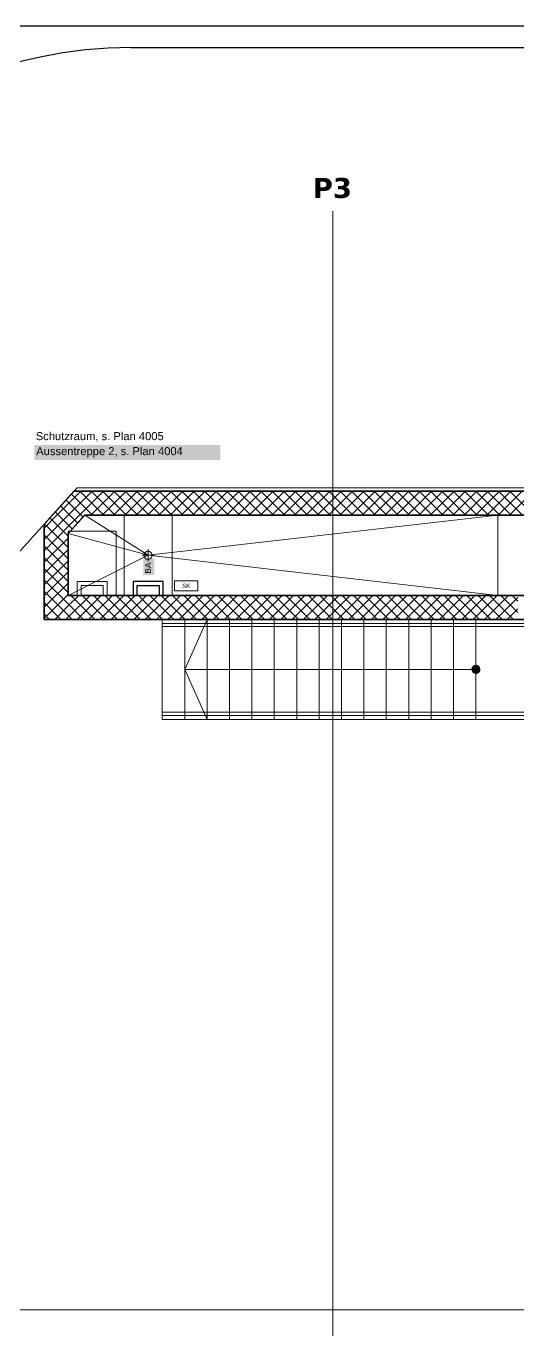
# Model space of a CAD drawing. Extents: x -882 to 613, y -179 to 707.
# Drawn here: x -651.2 to -528.2, y 380.7 to 706.5 of the extents above; entities that cross this region are included whole.
import ezdxf
from ezdxf.lldxf.tags import DXFTag

# ---------------------------------------------------------------- set-up
doc = ezdxf.new("R2010")
doc.units = 0
doc.layers.get('0').update_dxf_attribs({"lineweight": 13})
for name, color, linetype, lineweight in [('A-____-NOTE-TEXT', 7, 'Continuous', 9), ('A-DETL-____-HDLN', 7, '_Verdeckte Linien_', 9), ('A-FLOR-____-OTLN', 7, 'Continuous', 9), ('A-FLOR-____-OVHD', 7, 'Strichpunkt - Fein', 9), ('A-FLOR-HRAL-MBND', 7, '_Verdeckte Linien_', 9), ('A-GENM-____-OTLN', 7, 'Continuous', 9), ('A-WALL-____-MCUT', 7, 'Continuous', 35), ('A-WALL-____-PATT', 7, 'Continuous', 35), ('S-GRID-____-OTLN', 7, 'Continuous', 5), ('S-STRS-____-MBND', 7, '_Strichpunkt - Fein', 9), ('Text', 7, 'Continuous', 5), ('Vertikale Erschließung', 7, 'Continuous', 9)]:
    doc.layers.add(name, color=color, linetype=linetype, lineweight=lineweight)
for name, color, linetype, lineweight, true_color in [('A-DETL-____-OTLN', 5, 'Continuous', 9, 0x0000ff), ('C-PROP-LINE-OTLN', 7, '_Grundgrenze_', 25, 0x800000), ('EL01_WAN_Schlaufkasten', 1, 'Continuous', 13, 0xff0000), ('S-GRID-____-IDEN', 7, 'Continuous', 9, 0x5555aa)]:
    doc.layers.add(name, color=color, linetype=linetype, lineweight=lineweight, true_color=true_color)
doc.styles.get("Standard").update_dxf_attribs({"font": 'arial.ttf'})
tags = doc.linetypes.add('_Grundgrenze_', pattern=[0.45, 0.2, -0.05, 0.05, -0.05, 0.05, -0.05]).pattern_tags.tags
tags[14:15] = [DXFTag(74, 4), DXFTag(75, 0), DXFTag(340, '0'), DXFTag(46, 1.0), DXFTag(50, 0.0), DXFTag(44, 0.0), DXFTag(45, 0.0)]
tags[12:13] = [DXFTag(74, 4), DXFTag(75, 0), DXFTag(340, '0'), DXFTag(46, 1.0), DXFTag(50, 0.0), DXFTag(44, 0.0), DXFTag(45, 0.0)]
tags[10:11] = [DXFTag(74, 4), DXFTag(75, 0), DXFTag(340, '0'), DXFTag(46, 1.0), DXFTag(50, 0.0), DXFTag(44, 0.0), DXFTag(45, 0.0)]
tags[8:9] = [DXFTag(74, 4), DXFTag(75, 0), DXFTag(340, '0'), DXFTag(46, 1.0), DXFTag(50, 0.0), DXFTag(44, 0.0), DXFTag(45, 0.0)]
tags[6:7] = [DXFTag(74, 4), DXFTag(75, 0), DXFTag(340, '0'), DXFTag(46, 1.0), DXFTag(50, 0.0), DXFTag(44, 0.0), DXFTag(45, 0.0)]
tags[4:5] = [DXFTag(74, 4), DXFTag(75, 0), DXFTag(340, '0'), DXFTag(46, 1.0), DXFTag(50, 0.0), DXFTag(44, 0.0), DXFTag(45, 0.0)]
tags = doc.linetypes.add('_Rasterlinie_', pattern=[0.375, 0.2, -0.05, 0.075, -0.05]).pattern_tags.tags
tags[10:11] = [DXFTag(74, 4), DXFTag(75, 0), DXFTag(340, '0'), DXFTag(46, 1.0), DXFTag(50, 0.0), DXFTag(44, 0.0), DXFTag(45, 0.0)]
tags[8:9] = [DXFTag(74, 4), DXFTag(75, 0), DXFTag(340, '0'), DXFTag(46, 1.0), DXFTag(50, 0.0), DXFTag(44, 0.0), DXFTag(45, 0.0)]
tags[6:7] = [DXFTag(74, 4), DXFTag(75, 0), DXFTag(340, '0'), DXFTag(46, 1.0), DXFTag(50, 0.0), DXFTag(44, 0.0), DXFTag(45, 0.0)]
tags[4:5] = [DXFTag(74, 4), DXFTag(75, 0), DXFTag(340, '0'), DXFTag(46, 1.0), DXFTag(50, 0.0), DXFTag(44, 0.0), DXFTag(45, 0.0)]
tags = doc.linetypes.add('_Strichliert - Fein_', pattern=[0.15, 0.1, -0.05]).pattern_tags.tags
tags[6:7] = [DXFTag(74, 4), DXFTag(75, 0), DXFTag(340, '0'), DXFTag(46, 1.0), DXFTag(50, 0.0), DXFTag(44, 0.0), DXFTag(45, 0.0)]
tags[4:5] = [DXFTag(74, 4), DXFTag(75, 0), DXFTag(340, '0'), DXFTag(46, 1.0), DXFTag(50, 0.0), DXFTag(44, 0.0), DXFTag(45, 0.0)]
tags = doc.linetypes.add('_Strichpunkt - Fein', pattern=[0.2, 0.1, -0.05, 0, -0.05]).pattern_tags.tags
tags[10:11] = [DXFTag(74, 4), DXFTag(75, 0), DXFTag(340, '0'), DXFTag(46, 1.0), DXFTag(50, 0.0), DXFTag(44, 0.0), DXFTag(45, 0.0)]
tags[8:9] = [DXFTag(74, 4), DXFTag(75, 0), DXFTag(340, '0'), DXFTag(46, 1.0), DXFTag(50, 0.0), DXFTag(44, 0.0), DXFTag(45, 0.0)]
tags[6:7] = [DXFTag(74, 4), DXFTag(75, 0), DXFTag(340, '0'), DXFTag(46, 1.0), DXFTag(50, 0.0), DXFTag(44, 0.0), DXFTag(45, 0.0)]
tags[4:5] = [DXFTag(74, 4), DXFTag(75, 0), DXFTag(340, '0'), DXFTag(46, 1.0), DXFTag(50, 0.0), DXFTag(44, 0.0), DXFTag(45, 0.0)]
tags = doc.linetypes.add('_Strichpunkt - Fein_', pattern=[0.2, 0.1, -0.05, 0, -0.05]).pattern_tags.tags
tags[10:11] = [DXFTag(74, 4), DXFTag(75, 0), DXFTag(340, '0'), DXFTag(46, 1.0), DXFTag(50, 0.0), DXFTag(44, 0.0), DXFTag(45, 0.0)]
tags[8:9] = [DXFTag(74, 4), DXFTag(75, 0), DXFTag(340, '0'), DXFTag(46, 1.0), DXFTag(50, 0.0), DXFTag(44, 0.0), DXFTag(45, 0.0)]
tags[6:7] = [DXFTag(74, 4), DXFTag(75, 0), DXFTag(340, '0'), DXFTag(46, 1.0), DXFTag(50, 0.0), DXFTag(44, 0.0), DXFTag(45, 0.0)]
tags[4:5] = [DXFTag(74, 4), DXFTag(75, 0), DXFTag(340, '0'), DXFTag(46, 1.0), DXFTag(50, 0.0), DXFTag(44, 0.0), DXFTag(45, 0.0)]
tags = doc.linetypes.add('_Verdeckte Linien_', pattern=[0.15, 0.1, -0.05]).pattern_tags.tags
tags[6:7] = [DXFTag(74, 4), DXFTag(75, 0), DXFTag(340, '0'), DXFTag(46, 1.0), DXFTag(50, 0.0), DXFTag(44, 0.0), DXFTag(45, 0.0)]
tags[4:5] = [DXFTag(74, 4), DXFTag(75, 0), DXFTag(340, '0'), DXFTag(46, 1.0), DXFTag(50, 0.0), DXFTag(44, 0.0), DXFTag(45, 0.0)]
tags = doc.linetypes.add('Strichpunkt - Fein', pattern=[0.2, 0.1, -0.05, 0, -0.05]).pattern_tags.tags
tags[10:11] = [DXFTag(74, 4), DXFTag(75, 0), DXFTag(340, '0'), DXFTag(46, 1.0), DXFTag(50, 0.0), DXFTag(44, 0.0), DXFTag(45, 0.0)]
tags[8:9] = [DXFTag(74, 4), DXFTag(75, 0), DXFTag(340, '0'), DXFTag(46, 1.0), DXFTag(50, 0.0), DXFTag(44, 0.0), DXFTag(45, 0.0)]
tags[6:7] = [DXFTag(74, 4), DXFTag(75, 0), DXFTag(340, '0'), DXFTag(46, 1.0), DXFTag(50, 0.0), DXFTag(44, 0.0), DXFTag(45, 0.0)]
tags[4:5] = [DXFTag(74, 4), DXFTag(75, 0), DXFTag(340, '0'), DXFTag(46, 1.0), DXFTag(50, 0.0), DXFTag(44, 0.0), DXFTag(45, 0.0)]

# ---------------------------------------------------------------- blocks, each defined once
blk = doc.blocks.new('Referenz-A0UJ2IESXE', base_point=(-902.38, -164.15))
at = {"layer": 'A-____-NOTE-TEXT', "color": 0, "linetype": 'Continuous', "lineweight": 5, "ltscale": 0.13}
for p, q in [((-622.17, 574.29), (-619.17, 574.29)), ((-621.66, 574.42), (-621.67, 574.29)), ((-621.67, 574.29), (-621.66, 574.16)), ((-621.64, 574.55), (-621.66, 574.42)), ((-621.66, 574.16), (-621.64, 574.03)), ((-621.59, 574.67), (-621.64, 574.55)), ((-621.64, 574.03), (-621.59, 573.91)), ((-621.54, 574.79), (-621.59, 574.67)), ((-621.59, 573.91), (-621.54, 573.79)), ((-621.46, 574.9), (-621.54, 574.79)), ((-621.54, 573.79), (-621.46, 573.68)), ((-621.38, 575), (-621.46, 574.9)), ((-621.46, 573.68), (-621.38, 573.58)), ((-621.28, 575.09), (-621.38, 575)), ((-621.38, 573.58), (-621.28, 573.5)), ((-621.17, 575.16), (-621.28, 575.09)), ((-621.28, 573.5), (-621.17, 573.43)), ((-621.05, 575.22), (-621.17, 575.16)), ((-621.17, 573.43), (-621.05, 573.37)), ((-620.93, 575.26), (-621.05, 575.22)), ((-620.8, 575.28), (-620.93, 575.26)), ((-620.67, 575.29), (-620.8, 575.28)), ((-620.67, 575.79), (-620.67, 572.79)), ((-620.54, 575.28), (-620.67, 575.29)), ((-620.41, 575.26), (-620.54, 575.28)), ((-620.29, 575.22), (-620.41, 575.26)), ((-620.17, 575.16), (-620.29, 575.22)), ((-620.29, 573.37), (-620.17, 573.43)), ((-620.06, 575.09), (-620.17, 575.16)), ((-620.17, 573.43), (-620.06, 573.5)), ((-619.96, 575), (-620.06, 575.09)), ((-620.06, 573.5), (-619.96, 573.58)), ((-619.88, 574.9), (-619.96, 575)), ((-619.96, 573.58), (-619.88, 573.68)), ((-619.8, 574.79), (-619.88, 574.9)), ((-619.88, 573.68), (-619.8, 573.79)), ((-619.75, 574.67), (-619.8, 574.79)), ((-619.8, 573.79), (-619.75, 573.91)), ((-619.7, 574.55), (-619.75, 574.67)), ((-619.75, 573.91), (-619.7, 574.03)), ((-619.68, 574.42), (-619.7, 574.55)), ((-619.7, 574.03), (-619.68, 574.16)), ((-619.67, 574.29), (-619.68, 574.42)), ((-619.68, 574.16), (-619.67, 574.29)), ((-621.05, 573.37), (-620.93, 573.33)), ((-620.93, 573.33), (-620.8, 573.3)), ((-620.8, 573.3), (-620.67, 573.29)), ((-620.67, 573.29), (-620.54, 573.3)), ((-620.54, 573.3), (-620.41, 573.33)), ((-620.41, 573.33), (-620.29, 573.37))]:
    blk.add_line(p, q, dxfattribs=at)
at = {"layer": 'A-____-NOTE-TEXT', "color": 7, "linetype": 'Continuous', "lineweight": 5, "ltscale": 0.13, "true_color": 0xffffff}
for points in [[(-649.14, 598.14), (-602.61, 598.14), (-649.14, 601.82)], [(-602.61, 598.14), (-649.14, 601.82), (-602.61, 601.82)], [(-621.84, 569.34), (-619.09, 569.34), (-621.84, 573.46)], [(-619.09, 569.34), (-621.84, 573.46), (-619.09, 573.46)]]:
    blk.add_solid(points, dxfattribs=at)
at = {"layer": 'A-DETL-____-HDLN', "color": 0, "linetype": '_Verdeckte Linien_', "ltscale": 0.13}
for p, q in [((-638.42, 567.79), (-630.92, 567.79)), ((-638.42, 564.29), (-638.42, 567.79)), ((-630.92, 567.79), (-630.92, 564.29)), ((-630.92, 564.29), (-638.42, 564.29)), ((-637.42, 566.79), (-631.92, 566.79)), ((-637.42, 564.29), (-637.42, 566.79)), ((-631.92, 564.29), (-637.42, 564.29)), ((-631.92, 566.79), (-631.92, 564.29))]:
    blk.add_line(p, q, dxfattribs=at)
at = {"layer": 'A-DETL-____-OTLN', "color": 0, "linetype": '_Strichliert - Fein_', "ltscale": 0.13}
for p, q in [((-638.4, 591.17), (-715.62, 506.18)), ((391.8, 591.17), (-638.4, 591.17))]:
    blk.add_line(p, q, dxfattribs=at)
at = {"layer": 'A-FLOR-____-OTLN', "color": 0, "linetype": 'Continuous', "ltscale": 0.13}
for p, q in [((-636.52, 584.29), (-640.67, 579.75)), ((-636.52, 584.29), (-620.67, 574.29)), ((-533.2, 584.29), (-620.67, 574.29)), ((-533.2, 584.29), (-533.2, 564.29)), ((-620.67, 574.29), (-640.67, 579.75)), ((-640.67, 564.29), (-620.67, 574.29)), ((-620.67, 574.29), (-533.2, 564.29))]:
    blk.add_line(p, q, dxfattribs=at)
at = {"layer": 'A-FLOR-____-OVHD', "color": 0, "linetype": 'Strichpunkt - Fein', "ltscale": 0.13}
for p, q in [((-626.67, 584.29), (-626.67, 564.29)), ((-614.67, 584.29), (-626.67, 584.29)), ((-626.67, 584.29), (-626.67, 564.29)), ((-614.67, 564.29), (-614.67, 584.29)), ((-626.67, 564.29), (-614.67, 564.29))]:
    blk.add_line(p, q, dxfattribs=at)
at = {"layer": 'A-FLOR-HRAL-MBND', "color": 0, "linetype": '_Verdeckte Linien_', "ltscale": 0.13}
for p, q in [((-617.11, 556.49), (-617.11, 557.29)), ((-611.51, 557.29), (-617.11, 557.29)), ((-538.71, 557.29), (-611.51, 557.29)), ((-533.11, 557.29), (-538.71, 557.29)), ((-518.71, 557.29), (-533.11, 557.29)), ((-611.51, 556.49), (-617.11, 556.49)), ((-538.71, 556.49), (-611.51, 556.49)), ((-533.11, 556.49), (-538.71, 556.49)), ((-518.71, 556.49), (-533.11, 556.49)), ((-617.11, 534.29), (-617.11, 535.09)), ((-611.51, 535.09), (-617.11, 535.09)), ((-611.51, 534.29), (-617.11, 534.29)), ((-538.71, 535.09), (-611.51, 535.09)), ((-538.71, 534.29), (-611.51, 534.29)), ((-533.11, 535.09), (-538.71, 535.09)), ((-533.11, 534.29), (-538.71, 534.29)), ((-518.71, 535.09), (-533.11, 535.09)), ((-518.71, 534.29), (-533.11, 534.29))]:
    blk.add_line(p, q, dxfattribs=at)
at = {"layer": 'A-GENM-____-OTLN', "color": 0, "linetype": '_Strichpunkt - Fein_', "ltscale": 0.13}
for p, q in [((-628.67, 580.29), (-640.67, 580.29)), ((-640.67, 580.29), (-640.67, 564.29)), ((-628.67, 564.29), (-628.67, 580.29)), ((-640.67, 564.29), (-628.67, 564.29))]:
    blk.add_line(p, q, dxfattribs=at)
at = {"layer": 'A-WALL-____-MCUT', "color": 0, "linetype": 'Continuous', "ltscale": 0.35}
for p, q in [((-639.2, 590.29), (-646.67, 582.07)), ((391.8, 590.29), (-639.2, 590.29)), ((-640.67, 579.75), (-636.55, 584.29)), ((-636.55, 584.29), (391.8, 584.29)), ((-646.67, 582.07), (-646.67, 558.29)), ((-640.67, 564.29), (-640.67, 579.75)), ((368.89, 564.29), (-640.67, 564.29)), ((-646.67, 558.29), (-505.26, 558.29))]:
    blk.add_line(p, q, dxfattribs=at)
at = {"layer": 'A-WALL-____-PATT', "color": 0, "linetype": 'Continuous', "lineweight": 9, "ltscale": 0.13}
for p, q in [((-643.47, 584.29), (-637.47, 590.29)), ((-640.65, 584.29), (-634.65, 590.29)), ((-637.82, 584.29), (-631.82, 590.29)), ((-631.72, 584.29), (-637.72, 590.29)), ((-634.99, 584.29), (-628.99, 590.29)), ((-628.89, 584.29), (-634.89, 590.29)), ((-632.16, 584.29), (-626.16, 590.29)), ((-626.06, 584.29), (-632.06, 590.29)), ((-629.33, 584.29), (-623.33, 590.29)), ((-623.23, 584.29), (-629.23, 590.29)), ((-626.5, 584.29), (-620.5, 590.29)), ((-620.4, 584.29), (-626.4, 590.29)), ((-623.68, 584.29), (-617.68, 590.29)), ((-617.57, 584.29), (-623.57, 590.29)), ((-620.85, 584.29), (-614.85, 590.29)), ((-614.74, 584.29), (-620.74, 590.29)), ((-618.02, 584.29), (-612.02, 590.29)), ((-611.92, 584.29), (-617.92, 590.29)), ((-615.19, 584.29), (-609.19, 590.29)), ((-609.09, 584.29), (-615.09, 590.29)), ((-612.36, 584.29), (-606.36, 590.29)), ((-606.26, 584.29), (-612.26, 590.29)), ((-609.53, 584.29), (-603.53, 590.29)), ((-603.43, 584.29), (-609.43, 590.29)), ((-606.71, 584.29), (-600.71, 590.29)), ((-600.6, 584.29), (-606.6, 590.29)), ((-603.88, 584.29), (-597.88, 590.29)), ((-597.77, 584.29), (-603.77, 590.29)), ((-601.05, 584.29), (-595.05, 590.29)), ((-594.95, 584.29), (-600.95, 590.29)), ((-598.22, 584.29), (-592.22, 590.29)), ((-592.12, 584.29), (-598.12, 590.29)), ((-595.39, 584.29), (-589.39, 590.29)), ((-589.29, 584.29), (-595.29, 590.29)), ((-592.56, 584.29), (-586.56, 590.29)), ((-586.46, 584.29), (-592.46, 590.29)), ((-589.73, 584.29), (-583.73, 590.29)), ((-583.63, 584.29), (-589.63, 590.29)), ((-586.91, 584.29), (-580.91, 590.29)), ((-580.8, 584.29), (-586.8, 590.29)), ((-584.08, 584.29), (-578.08, 590.29)), ((-577.98, 584.29), (-583.98, 590.29)), ((-581.25, 584.29), (-575.25, 590.29)), ((-575.15, 584.29), (-581.15, 590.29)), ((-578.42, 584.29), (-572.42, 590.29)), ((-572.32, 584.29), (-578.32, 590.29)), ((-575.59, 584.29), (-569.59, 590.29)), ((-569.49, 584.29), (-575.49, 590.29)), ((-572.76, 584.29), (-566.76, 590.29)), ((-566.66, 584.29), (-572.66, 590.29)), ((-569.94, 584.29), (-563.94, 590.29)), ((-563.83, 584.29), (-569.83, 590.29)), ((-567.11, 584.29), (-561.11, 590.29)), ((-561, 584.29), (-567, 590.29)), ((-564.28, 584.29), (-558.28, 590.29)), ((-558.18, 584.29), (-564.18, 590.29)), ((-561.45, 584.29), (-555.45, 590.29)), ((-555.35, 584.29), (-561.35, 590.29)), ((-558.62, 584.29), (-552.62, 590.29)), ((-552.52, 584.29), (-558.52, 590.29)), ((-555.79, 584.29), (-549.79, 590.29)), ((-549.69, 584.29), (-555.69, 590.29)), ((-552.97, 584.29), (-546.97, 590.29)), ((-546.86, 584.29), (-552.86, 590.29)), ((-550.14, 584.29), (-544.14, 590.29)), ((-544.03, 584.29), (-550.03, 590.29)), ((-547.31, 584.29), (-541.31, 590.29)), ((-541.21, 584.29), (-547.21, 590.29)), ((-544.48, 584.29), (-538.48, 590.29)), ((-538.38, 584.29), (-544.38, 590.29)), ((-541.65, 584.29), (-535.65, 590.29)), ((-535.55, 584.29), (-541.55, 590.29)), ((-538.82, 584.29), (-532.82, 590.29)), ((-532.72, 584.29), (-538.72, 590.29)), ((-535.99, 584.29), (-529.99, 590.29)), ((-529.89, 584.29), (-535.89, 590.29)), ((-533.17, 584.29), (-527.17, 590.29)), ((-527.06, 584.29), (-533.06, 590.29)), ((-530.34, 584.29), (-524.34, 590.29)), ((-524.24, 584.29), (-530.24, 590.29)), ((-640.2, 584.29), (-642.53, 586.63)), ((-637.37, 584.29), (-641.19, 588.11)), ((-634.54, 584.29), (-639.84, 589.59)), ((-646.67, 581.1), (-643.47, 584.29)), ((-646.67, 578.27), (-640.65, 584.29)), ((-646.67, 575.44), (-637.82, 584.29)), ((-640.98, 579.41), (-645.23, 583.66)), ((-643.03, 584.29), (-643.88, 585.14)), ((-639.63, 580.9), (-643.03, 584.29)), ((-638.29, 582.38), (-640.2, 584.29)), ((-636.94, 583.86), (-637.37, 584.29)), ((-642.33, 577.93), (-646.57, 582.18)), ((-643.67, 576.45), (-646.67, 579.45)), ((-646.67, 572.61), (-640.67, 578.61)), ((-640.67, 576.28), (-642.33, 577.93)), ((-640.67, 579.1), (-640.98, 579.41)), ((-645.02, 574.97), (-646.67, 576.62)), ((-646.67, 569.78), (-640.67, 575.78)), ((-646.36, 573.49), (-646.67, 573.79)), ((-640.67, 567.79), (-646.36, 573.49)), ((-640.67, 570.62), (-645.02, 574.97)), ((-640.67, 573.45), (-643.67, 576.45)), ((-646.67, 566.95), (-640.67, 572.95)), ((-640.67, 564.96), (-646.67, 570.96)), ((-646.67, 564.13), (-640.67, 570.13)), ((-640.67, 562.13), (-646.67, 568.13)), ((-646.67, 561.3), (-640.67, 567.3)), ((-640.67, 559.31), (-646.67, 565.31)), ((-646.67, 558.47), (-640.67, 564.47)), ((-640.67, 561.64), (-638.02, 564.29)), ((-640.67, 558.81), (-635.19, 564.29)), ((-634, 558.29), (-640, 564.29)), ((-638.36, 558.29), (-632.36, 564.29)), ((-631.17, 558.29), (-637.17, 564.29)), ((-635.53, 558.29), (-629.53, 564.29)), ((-628.34, 558.29), (-634.34, 564.29)), ((-632.71, 558.29), (-626.71, 564.29)), ((-625.51, 558.29), (-631.51, 564.29)), ((-629.88, 558.29), (-623.88, 564.29)), ((-622.69, 558.29), (-628.69, 564.29)), ((-627.05, 558.29), (-621.05, 564.29)), ((-619.86, 558.29), (-625.86, 564.29)), ((-624.22, 558.29), (-618.22, 564.29)), ((-617.03, 558.29), (-623.03, 564.29)), ((-621.39, 558.29), (-615.39, 564.29)), ((-614.2, 558.29), (-620.2, 564.29)), ((-618.56, 558.29), (-612.56, 564.29)), ((-611.37, 558.29), (-617.37, 564.29)), ((-615.73, 558.29), (-609.73, 564.29)), ((-608.54, 558.29), (-614.54, 564.29)), ((-612.91, 558.29), (-606.91, 564.29)), ((-605.72, 558.29), (-611.72, 564.29)), ((-610.08, 558.29), (-604.08, 564.29)), ((-602.89, 558.29), (-608.89, 564.29)), ((-607.25, 558.29), (-601.25, 564.29)), ((-600.06, 558.29), (-606.06, 564.29)), ((-604.42, 558.29), (-598.42, 564.29)), ((-597.23, 558.29), (-603.23, 564.29)), ((-601.59, 558.29), (-595.59, 564.29)), ((-594.4, 558.29), (-600.4, 564.29)), ((-598.76, 558.29), (-592.76, 564.29)), ((-591.57, 558.29), (-597.57, 564.29)), ((-595.94, 558.29), (-589.94, 564.29)), ((-588.74, 558.29), (-594.74, 564.29)), ((-593.11, 558.29), (-587.11, 564.29)), ((-585.92, 558.29), (-591.92, 564.29)), ((-590.28, 558.29), (-584.28, 564.29)), ((-583.09, 558.29), (-589.09, 564.29)), ((-587.45, 558.29), (-581.45, 564.29)), ((-580.26, 558.29), (-586.26, 564.29)), ((-584.62, 558.29), (-578.62, 564.29)), ((-577.43, 558.29), (-583.43, 564.29)), ((-581.79, 558.29), (-575.79, 564.29)), ((-574.6, 558.29), (-580.6, 564.29)), ((-578.97, 558.29), (-572.97, 564.29)), ((-571.77, 558.29), (-577.77, 564.29)), ((-576.14, 558.29), (-570.14, 564.29)), ((-568.95, 558.29), (-574.95, 564.29)), ((-573.31, 558.29), (-567.31, 564.29)), ((-566.12, 558.29), (-572.12, 564.29)), ((-570.48, 558.29), (-564.48, 564.29)), ((-563.29, 558.29), (-569.29, 564.29)), ((-567.65, 558.29), (-561.65, 564.29)), ((-560.46, 558.29), (-566.46, 564.29)), ((-564.82, 558.29), (-558.82, 564.29)), ((-557.63, 558.29), (-563.63, 564.29)), ((-561.99, 558.29), (-555.99, 564.29)), ((-554.8, 558.29), (-560.8, 564.29)), ((-559.17, 558.29), (-553.17, 564.29)), ((-551.98, 558.29), (-557.98, 564.29)), ((-556.34, 558.29), (-550.34, 564.29)), ((-549.15, 558.29), (-555.15, 564.29)), ((-553.51, 558.29), (-547.51, 564.29)), ((-546.32, 558.29), (-552.32, 564.29)), ((-550.68, 558.29), (-544.68, 564.29)), ((-543.49, 558.29), (-549.49, 564.29)), ((-547.85, 558.29), (-541.85, 564.29)), ((-540.66, 558.29), (-546.66, 564.29)), ((-545.02, 558.29), (-539.02, 564.29)), ((-537.83, 558.29), (-543.83, 564.29)), ((-542.2, 558.29), (-536.2, 564.29)), ((-535, 558.29), (-541, 564.29)), ((-539.37, 558.29), (-533.37, 564.29)), ((-532.18, 558.29), (-538.18, 564.29)), ((-536.54, 558.29), (-530.54, 564.29)), ((-529.35, 558.29), (-535.35, 564.29)), ((-533.71, 558.29), (-528.21, 563.79)), ((-528.21, 559.98), (-532.52, 564.29)), ((-528.21, 562.81), (-529.69, 564.29)), ((-642.48, 558.29), (-646.67, 562.48)), ((-644.02, 558.29), (-640.67, 561.64)), ((-636.83, 558.29), (-640.67, 562.13)), ((-530.88, 558.29), (-528.21, 560.96)), ((-645.31, 558.29), (-646.67, 559.65)), ((-641.19, 558.29), (-640.67, 558.81)), ((-639.66, 558.29), (-640.67, 559.31))]:
    blk.add_line(p, q, dxfattribs=at)
at = {"layer": 'C-PROP-LINE-OTLN', "color": 0, "linetype": '_Grundgrenze_', "lineweight": -2, "ltscale": 0.25}
for p, q in [((-636.33, 700.58), (-642.01, 699.84)), ((-630.62, 701.03), (-636.33, 700.58)), ((-624.89, 701.17), (-630.62, 701.03)), ((-624.89, 701.17), (391.8, 701.17)), ((-647.64, 698.8), (-653.21, 697.48)), ((-642.01, 699.84), (-647.64, 698.8))]:
    blk.add_line(p, q, dxfattribs=at)
at = {"layer": 'S-GRID-____-OTLN', "color": 0, "linetype": '_Rasterlinie_', "ltscale": 0.13}
for p, q in [((-574.51, -157.46), (-574.51, 660.29)), ((-854.49, 385.79), (45.92, 385.79))]:
    blk.add_line(p, q, dxfattribs=at)
at = {"layer": 'S-STRS-____-MBND', "color": 0, "linetype": '_Strichpunkt - Fein', "ltscale": 0.13}
for p, q in [((-617.11, 533.29), (-617.11, 558.29)), ((-538.71, 558.29), (-617.11, 558.29)), ((-611.51, 533.29), (-611.51, 558.29)), ((-611.51, 533.29), (-611.51, 558.29)), ((-605.91, 533.29), (-605.91, 558.29)), ((-605.91, 533.29), (-605.91, 558.29)), ((-600.31, 533.29), (-600.31, 558.29)), ((-600.31, 533.29), (-600.31, 558.29)), ((-594.71, 533.29), (-594.71, 558.29)), ((-594.71, 533.29), (-594.71, 558.29)), ((-589.11, 533.29), (-589.11, 558.29)), ((-589.11, 533.29), (-589.11, 558.29)), ((-583.51, 533.29), (-583.51, 558.29)), ((-583.51, 533.29), (-583.51, 558.29)), ((-577.91, 533.29), (-577.91, 558.29)), ((-577.91, 533.29), (-577.91, 558.29)), ((-572.31, 533.29), (-572.31, 558.29)), ((-572.31, 533.29), (-572.31, 558.29)), ((-566.71, 533.29), (-566.71, 558.29)), ((-566.71, 533.29), (-566.71, 558.29)), ((-561.11, 533.29), (-561.11, 558.29)), ((-561.11, 533.29), (-561.11, 558.29)), ((-555.51, 533.29), (-555.51, 558.29)), ((-555.51, 533.29), (-555.51, 558.29)), ((-549.91, 533.29), (-549.91, 558.29)), ((-549.91, 533.29), (-549.91, 558.29)), ((-544.31, 533.29), (-544.31, 558.29)), ((-544.31, 533.29), (-544.31, 558.29)), ((-518.71, 558.29), (-538.71, 558.29)), ((-538.71, 533.29), (-538.71, 558.29)), ((-538.71, 533.29), (-538.71, 558.29)), ((-538.71, 533.29), (-617.11, 533.29)), ((-538.71, 533.29), (-518.71, 533.29))]:
    blk.add_line(p, q, dxfattribs=at)
at = {"layer": 'S-STRS-____-MBND', "color": 0, "linetype": '_Verdeckte Linien_', "ltscale": 0.13}
for p, q in [((-611.51, 545.79), (-605.91, 558.29)), ((-538.71, 545.79), (-611.51, 545.79)), ((-611.51, 545.79), (-605.91, 533.29)), ((-539.7, 545.92), (-539.71, 545.79)), ((-539.71, 545.79), (-539.7, 545.66)), ((-539.68, 546.05), (-539.7, 545.92)), ((-539.7, 545.66), (-539.68, 545.53)), ((-539.64, 546.17), (-539.68, 546.05)), ((-539.68, 545.53), (-539.64, 545.41)), ((-539.37, 546.55), (-539.67, 546.07)), ((-539.67, 546.07), (-539.67, 545.51)), ((-539.67, 545.51), (-539.37, 545.04)), ((-539.58, 546.29), (-539.64, 546.17)), ((-539.64, 545.41), (-539.58, 545.29)), ((-539.51, 546.4), (-539.58, 546.29)), ((-539.58, 545.29), (-539.51, 545.18)), ((-539.42, 546.5), (-539.51, 546.4)), ((-539.51, 545.18), (-539.42, 545.08)), ((-539.32, 546.59), (-539.42, 546.5)), ((-539.42, 545.08), (-539.32, 545)), ((-538.85, 546.78), (-539.37, 546.55)), ((-539.37, 545.04), (-538.85, 544.8)), ((-539.21, 546.66), (-539.32, 546.59)), ((-539.32, 545), (-539.21, 544.93)), ((-539.09, 546.72), (-539.21, 546.66)), ((-539.21, 544.93), (-539.09, 544.87)), ((-538.97, 546.76), (-539.09, 546.72)), ((-539.09, 544.87), (-538.97, 544.83)), ((-538.84, 546.78), (-538.97, 546.76)), ((-538.97, 544.83), (-538.84, 544.8)), ((-538.3, 546.7), (-538.85, 546.78)), ((-538.85, 544.8), (-538.3, 544.88)), ((-538.71, 546.79), (-538.84, 546.78)), ((-538.84, 544.8), (-538.71, 544.79)), ((-538.58, 546.78), (-538.71, 546.79)), ((-538.71, 544.79), (-538.58, 544.8)), ((-538.45, 546.76), (-538.58, 546.78)), ((-538.58, 544.8), (-538.45, 544.83)), ((-538.33, 546.72), (-538.45, 546.76)), ((-538.45, 544.83), (-538.33, 544.87)), ((-538.21, 546.66), (-538.33, 546.72)), ((-538.33, 544.87), (-538.21, 544.93)), ((-537.87, 546.33), (-538.3, 546.7)), ((-538.3, 544.88), (-537.87, 545.25)), ((-538.1, 546.59), (-538.21, 546.66)), ((-538.21, 544.93), (-538.1, 545)), ((-538.01, 546.5), (-538.1, 546.59)), ((-538.1, 545), (-538.01, 545.08)), ((-537.92, 546.4), (-538.01, 546.5)), ((-538.01, 545.08), (-537.92, 545.18)), ((-537.85, 546.29), (-537.92, 546.4)), ((-537.92, 545.18), (-537.85, 545.29)), ((-537.71, 545.79), (-537.87, 546.33)), ((-537.87, 545.25), (-537.71, 545.79)), ((-537.79, 546.17), (-537.85, 546.29)), ((-537.85, 545.29), (-537.79, 545.41)), ((-537.75, 546.05), (-537.79, 546.17)), ((-537.79, 545.41), (-537.75, 545.53)), ((-537.72, 545.92), (-537.75, 546.05)), ((-537.75, 545.53), (-537.72, 545.66)), ((-537.71, 545.79), (-537.72, 545.92)), ((-537.72, 545.66), (-537.71, 545.79))]:
    blk.add_line(p, q, dxfattribs=at)
for points in [[(-539.7, 545.79), (-539.71, 545.79), (-539.7, 545.95)], [(-539.7, 545.64), (-539.7, 545.79), (-539.71, 545.79)], [(-539.66, 545.95), (-539.7, 545.95), (-539.66, 546.1)], [(-539.68, 545.64), (-539.7, 545.64), (-539.7, 545.95)], [(-539.66, 545.48), (-539.66, 545.95), (-539.7, 545.95)], [(-539.66, 545.48), (-539.68, 545.64), (-539.7, 545.64)], [(-539.37, 546.07), (-539.67, 546.07), (-539.37, 546.55)], [(-539.51, 545.51), (-539.67, 545.51), (-539.67, 546.07)], [(-539.37, 545.04), (-539.37, 546.07), (-539.67, 546.07)], [(-539.37, 545.04), (-539.51, 545.51), (-539.67, 545.51)], [(-539.6, 546.1), (-539.66, 546.1), (-539.6, 546.25)], [(-539.61, 545.48), (-539.66, 545.48), (-539.66, 546.1)], [(-539.6, 545.34), (-539.6, 546.1), (-539.66, 546.1)], [(-539.6, 545.34), (-539.61, 545.48), (-539.66, 545.48)], [(-539.52, 546.25), (-539.6, 546.25), (-539.52, 546.38)], [(-539.53, 545.34), (-539.6, 545.34), (-539.6, 546.25)], [(-539.52, 545.2), (-539.52, 546.25), (-539.6, 546.25)], [(-539.52, 545.2), (-539.53, 545.34), (-539.6, 545.34)], [(-539.42, 546.38), (-539.52, 546.38), (-539.42, 546.5)], [(-539.43, 545.2), (-539.52, 545.2), (-539.52, 546.38)], [(-539.42, 545.08), (-539.42, 546.38), (-539.52, 546.38)], [(-539.42, 545.08), (-539.43, 545.2), (-539.52, 545.2)], [(-539.3, 546.5), (-539.42, 546.5), (-539.3, 546.6)], [(-539.31, 545.08), (-539.42, 545.08), (-539.42, 546.5)], [(-539.3, 544.98), (-539.3, 546.5), (-539.42, 546.5)], [(-539.3, 544.98), (-539.31, 545.08), (-539.42, 545.08)], [(-538.85, 546.55), (-539.37, 546.55), (-538.85, 546.78)], [(-538.92, 545.04), (-539.37, 545.04), (-539.37, 546.55)], [(-538.85, 544.8), (-538.85, 546.55), (-539.37, 546.55)], [(-538.85, 544.8), (-538.92, 545.04), (-539.37, 545.04)], [(-539.17, 546.6), (-539.3, 546.6), (-539.17, 546.68)], [(-539.17, 544.98), (-539.3, 544.98), (-539.3, 546.6)], [(-539.17, 544.9), (-539.17, 546.6), (-539.3, 546.6)], [(-539.17, 544.9), (-539.17, 544.98), (-539.3, 544.98)], [(-539.02, 546.68), (-539.17, 546.68), (-539.02, 546.74)], [(-539.03, 544.9), (-539.17, 544.9), (-539.17, 546.68)], [(-539.02, 544.84), (-539.02, 546.68), (-539.17, 546.68)], [(-539.02, 544.84), (-539.03, 544.9), (-539.17, 544.9)], [(-538.87, 546.74), (-539.02, 546.74), (-538.87, 546.78)], [(-538.87, 544.84), (-539.02, 544.84), (-539.02, 546.74)], [(-538.87, 544.8), (-538.87, 546.74), (-539.02, 546.74)], [(-538.87, 544.8), (-538.87, 544.84), (-539.02, 544.84)], [(-538.71, 546.78), (-538.87, 546.78), (-538.71, 546.79)], [(-538.71, 544.8), (-538.87, 544.8), (-538.87, 546.78)], [(-538.71, 544.79), (-538.71, 546.78), (-538.87, 546.78)], [(-538.71, 544.79), (-538.71, 544.8), (-538.87, 544.8)], [(-538.3, 544.88), (-538.85, 544.88), (-538.85, 546.78)], [(-538.3, 546.7), (-538.83, 546.7), (-538.85, 546.78)], [(-538.85, 544.8), (-538.3, 544.88), (-538.85, 544.88)], [(-538.3, 544.88), (-538.3, 546.7), (-538.83, 546.7)], [(-538.56, 544.8), (-538.71, 544.8), (-538.71, 546.79)], [(-538.56, 546.78), (-538.71, 546.78), (-538.71, 546.79)], [(-538.56, 544.8), (-538.56, 546.78), (-538.71, 546.78)], [(-538.71, 544.79), (-538.56, 544.8), (-538.71, 544.8)], [(-538.4, 544.84), (-538.56, 544.84), (-538.56, 546.78)], [(-538.4, 546.74), (-538.55, 546.74), (-538.56, 546.78)], [(-538.56, 544.8), (-538.4, 544.84), (-538.56, 544.84)], [(-538.4, 544.84), (-538.4, 546.74), (-538.55, 546.74)], [(-538.26, 544.9), (-538.4, 544.9), (-538.4, 546.74)], [(-538.26, 546.68), (-538.4, 546.68), (-538.4, 546.74)], [(-538.26, 544.9), (-538.26, 546.68), (-538.4, 546.68)], [(-538.4, 544.84), (-538.26, 544.9), (-538.4, 544.9)], [(-537.87, 545.25), (-538.3, 545.25), (-538.3, 546.7)], [(-537.87, 546.33), (-538.19, 546.33), (-538.3, 546.7)], [(-538.3, 544.88), (-537.87, 545.25), (-538.3, 545.25)], [(-538.12, 544.98), (-538.26, 544.98), (-538.26, 546.68)], [(-538.12, 546.6), (-538.25, 546.6), (-538.26, 546.68)], [(-538.26, 544.9), (-538.12, 544.98), (-538.26, 544.98)], [(-538.12, 544.98), (-538.12, 546.6), (-538.25, 546.6)], [(-537.87, 545.25), (-537.87, 546.33), (-538.19, 546.33)], [(-538.01, 545.08), (-538.12, 545.08), (-538.12, 546.6)], [(-538.01, 546.5), (-538.12, 546.5), (-538.12, 546.6)], [(-538.01, 545.08), (-538.01, 546.5), (-538.12, 546.5)], [(-538.12, 544.98), (-538.01, 545.08), (-538.12, 545.08)], [(-537.9, 545.2), (-538.01, 545.2), (-538.01, 546.5)], [(-537.9, 546.38), (-538, 546.38), (-538.01, 546.5)], [(-538.01, 545.08), (-537.9, 545.2), (-538.01, 545.2)], [(-537.9, 545.2), (-537.9, 546.38), (-538, 546.38)], [(-537.82, 545.34), (-537.9, 545.34), (-537.9, 546.38)], [(-537.82, 546.25), (-537.89, 546.25), (-537.9, 546.38)], [(-537.9, 545.2), (-537.82, 545.34), (-537.9, 545.34)], [(-537.82, 545.34), (-537.82, 546.25), (-537.89, 546.25)], [(-537.71, 545.79), (-537.87, 545.79), (-537.87, 546.33)], [(-537.87, 545.25), (-537.71, 545.79), (-537.87, 545.79)], [(-537.76, 545.48), (-537.82, 545.48), (-537.82, 546.25)], [(-537.76, 546.1), (-537.81, 546.1), (-537.82, 546.25)], [(-537.82, 545.34), (-537.76, 545.48), (-537.82, 545.48)], [(-537.76, 545.48), (-537.76, 546.1), (-537.81, 546.1)], [(-537.72, 545.64), (-537.76, 545.64), (-537.76, 546.1)], [(-537.72, 545.95), (-537.75, 545.95), (-537.76, 546.1)], [(-537.76, 545.48), (-537.72, 545.64), (-537.76, 545.64)], [(-537.72, 545.64), (-537.72, 545.95), (-537.75, 545.95)], [(-537.71, 545.79), (-537.72, 545.79), (-537.72, 545.95)], [(-537.72, 545.64), (-537.71, 545.79), (-537.72, 545.79)]]:
    blk.add_solid(points, dxfattribs=at)
at = {"layer": 'Vertikale Erschließung', "color": 0, "linetype": 'Continuous', "lineweight": -2, "ltscale": 0.25}
for p, q in [((-616.92, 567.79), (-624.42, 567.79)), ((-624.42, 567.79), (-624.42, 564.29)), ((-616.92, 564.29), (-616.92, 567.79)), ((-624.42, 564.29), (-623.42, 564.29)), ((-623.42, 564.29), (-623.42, 566.79)), ((-623.42, 566.79), (-617.92, 566.79)), ((-617.92, 566.79), (-617.92, 564.29)), ((-617.92, 564.29), (-616.92, 564.29))]:
    blk.add_line(p, q, dxfattribs=at)
at = {"layer": 'A-____-NOTE-TEXT', "color": 0, "linetype": 'Continuous', "lineweight": 5, "ltscale": 0.13, "insert": (-648.64, 601.32), "char_height": 2, "attachment_point": 1}
blk.add_mtext('{\\fArial;Aussentreppe 2, s. Plan 4004}', dxfattribs=at)
at = {"layer": 'A-____-NOTE-TEXT', "color": 0, "linetype": 'Continuous', "lineweight": 5, "ltscale": 0.13, "insert": (-621.46, 569.72), "char_height": 1.5, "attachment_point": 1, "rotation": 90}
blk.add_mtext('{\\fArial;BA}', dxfattribs=at)
at = {"layer": 'S-GRID-____-IDEN', "color": 0, "linetype": 'Continuous', "lineweight": 5, "ltscale": 0.13, "insert": (-579.51, 668.58), "char_height": 5, "attachment_point": 1}
blk.add_mtext('{\\fVerdana|b1|i0;P3}', dxfattribs=at)
at = {"layer": 'Text', "color": 0, "linetype": 'Continuous', "ltscale": 0.13, "insert": (-648.75, 605.07), "char_height": 2, "attachment_point": 1}
blk.add_mtext('{\\fArial;Schutzraum, s. Plan 4005}', dxfattribs=at)
blk = doc.blocks.new('Schlaufkasten Decke (multi)-A0UJ2IMSXE', base_point=(-614.07, 565.4))
at = {"color": 0, "linetype": 'ByBlock', "lineweight": -2, "ltscale": 0.13}
for p, q in [((-614.07, 565.4), (-614.07, 567.9)), ((-614.07, 567.9), (-608.27, 567.9)), ((-608.27, 567.9), (-608.27, 565.4)), ((-608.27, 565.4), (-614.07, 565.4))]:
    blk.add_line(p, q, dxfattribs=at)
at = {"color": 0, "linetype": 'ByBlock', "lineweight": -2, "ltscale": 0.13, "insert": (-612.16, 567.2), "char_height": 1.1, "attachment_point": 1}
blk.add_mtext('{\\fArial;SK}', dxfattribs=at)

msp = doc.modelspace()

# ---------------------------------------------------------------- linework, layer by layer
at = {"color": 0, "linetype": 'ByBlock', "lineweight": -2, "ltscale": 0.13}
msp.add_line((607.58, 706.53), (-882.42, 706.53), dxfattribs=at)

# ---------------------------------------------------------------- block references
at = {"color": 9, "lineweight": 25, "ltscale": 0.25, "true_color": 0xc0c0c0}
msp.add_blockref('Referenz-A0UJ2IESXE', (-902.38, -164.15), dxfattribs=at)
at = {"layer": 'EL01_WAN_Schlaufkasten', "ltscale": 0.13}
msp.add_blockref('Schlaufkasten Decke (multi)-A0UJ2IMSXE', (-614.07, 565.4), dxfattribs=at)

doc.saveas('drawing.dxf')
